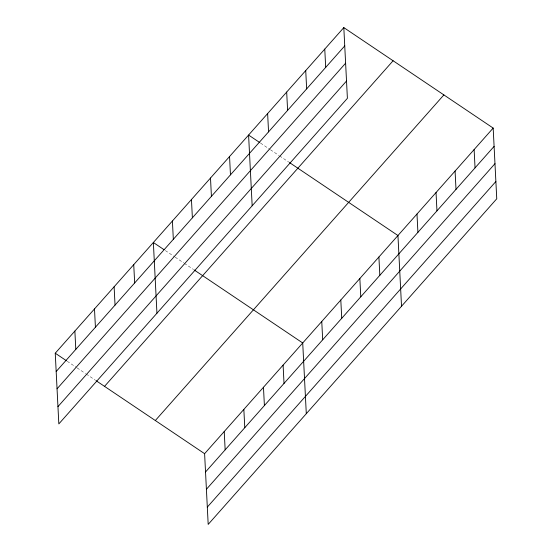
<?xml version="1.0" encoding="UTF-8"?>
<svg xmlns="http://www.w3.org/2000/svg" width="552" height="552" viewBox="0 0 552 552"><rect width="100%" height="100%" fill="white"/><g stroke="black" fill="none" stroke-linecap="round" stroke-linejoin="round"><path stroke-width="0.41" stroke-dasharray="2.76 2.07" d="M260.558 143.106L269.707 149.261M270.418 149.737L278.863 155.416M279.567 155.892L288.724 162.053M165.331 250.553L174.487 256.714M175.191 257.184L183.637 262.869M184.34 263.345L193.497 269.5M67.22 361.263L76.369 367.418M77.08 367.894L85.525 373.58M86.229 374.049L95.386 380.211"/><path stroke-width="0.83" d="M343.813 27.6L347.394 98.318L58.829 423.922L55.248 353.211L343.813 27.6L493.171 128.078L496.752 198.789L208.187 524.4L204.606 453.682L493.171 128.078M56.18 371.517L344.738 45.906M57.056 388.808L345.614 63.197M57.953 406.631L346.518 81.02M104.535 386.365L393.1 60.754M155.319 420.527L443.884 94.916M205.53 471.988L494.095 146.377M206.407 489.286L494.971 163.675M207.31 507.102L495.875 181.498M259.854 142.63L248.586 135.054L252.167 205.765M289.427 162.523L397.944 235.525L401.525 306.243M163.923 249.607L153.359 242.5L156.94 313.219M194.2 269.976L302.717 342.978L306.298 413.689M55.248 353.211L66.516 360.787M96.089 380.68L204.606 453.682M474.12 149.564L475.051 167.87M455.076 171.058L456.007 189.357M436.032 192.544L436.963 210.85M416.988 214.038L417.912 232.344M378.9 257.018L379.824 275.324M359.849 278.505L360.78 296.81M340.805 299.998L341.736 318.304M324.769 49.093L325.694 67.392M321.761 321.485L322.685 339.79M305.725 70.58L306.65 88.886M286.681 92.074L287.606 110.372M283.093 365.12L284.018 383.426M267.63 113.56L268.562 131.866M263.47 387.262L264.401 405.561M243.846 409.405L244.777 427.703M229.542 156.54L230.467 174.846M224.229 431.547L225.154 449.846M210.498 178.034L211.423 196.333M191.454 199.52L192.379 217.826M172.403 221.014L173.335 239.313M133.736 264.643L134.667 282.948M114.119 286.785L115.044 305.09M94.495 308.927L95.42 327.232M74.872 331.069L75.796 349.375"/></g></svg>
